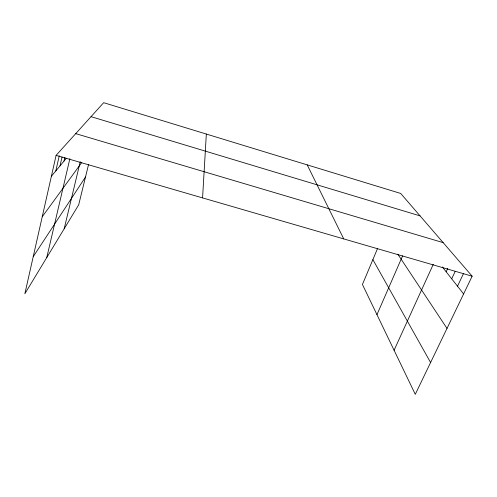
<?xml version="1.0" encoding="UTF-8"?>
<svg xmlns="http://www.w3.org/2000/svg" width="497" height="497" viewBox="0 0 497 497"><rect width="100%" height="100%" fill="white"/><g stroke="black" fill="none" stroke-linecap="round" stroke-linejoin="round"><path stroke-width="0.75" d="M202.577 197.899L206.33 134.053M377.67 248.214L362.437 284.47L415.281 394.314L472.15 276.202L400.688 193.445L103.668 102.686L56.105 155.356L24.85 293.764L78.7 204.807L88.572 164.439M55.813 170.937L59.255 155.828M60.013 165.886L62.044 157.033M64.001 161.09L64.865 157.35M46.768 257.558L69.878 158.667M64.169 228.813L80.259 161.68M376.956 314.657L402.62 255.825M394.084 350.261L433.272 264.323M446.163 271.797L447.785 268.318M451.698 278.823L455.227 271.331M457.507 286.191L463.459 273.685M33.224 256.694L85.503 177M42.233 216.779L81.738 162.525M51.384 176.267L66.368 158.245M56.105 155.356L472.15 276.202M75.724 133.631L443.162 242.629M91.044 116.671L420.052 215.872M442.324 266.92L463.608 293.938M397.848 254.215L447.008 328.411M372.88 259.62L430.588 362.512M307.202 164.88L343.731 238.902"/></g></svg>
